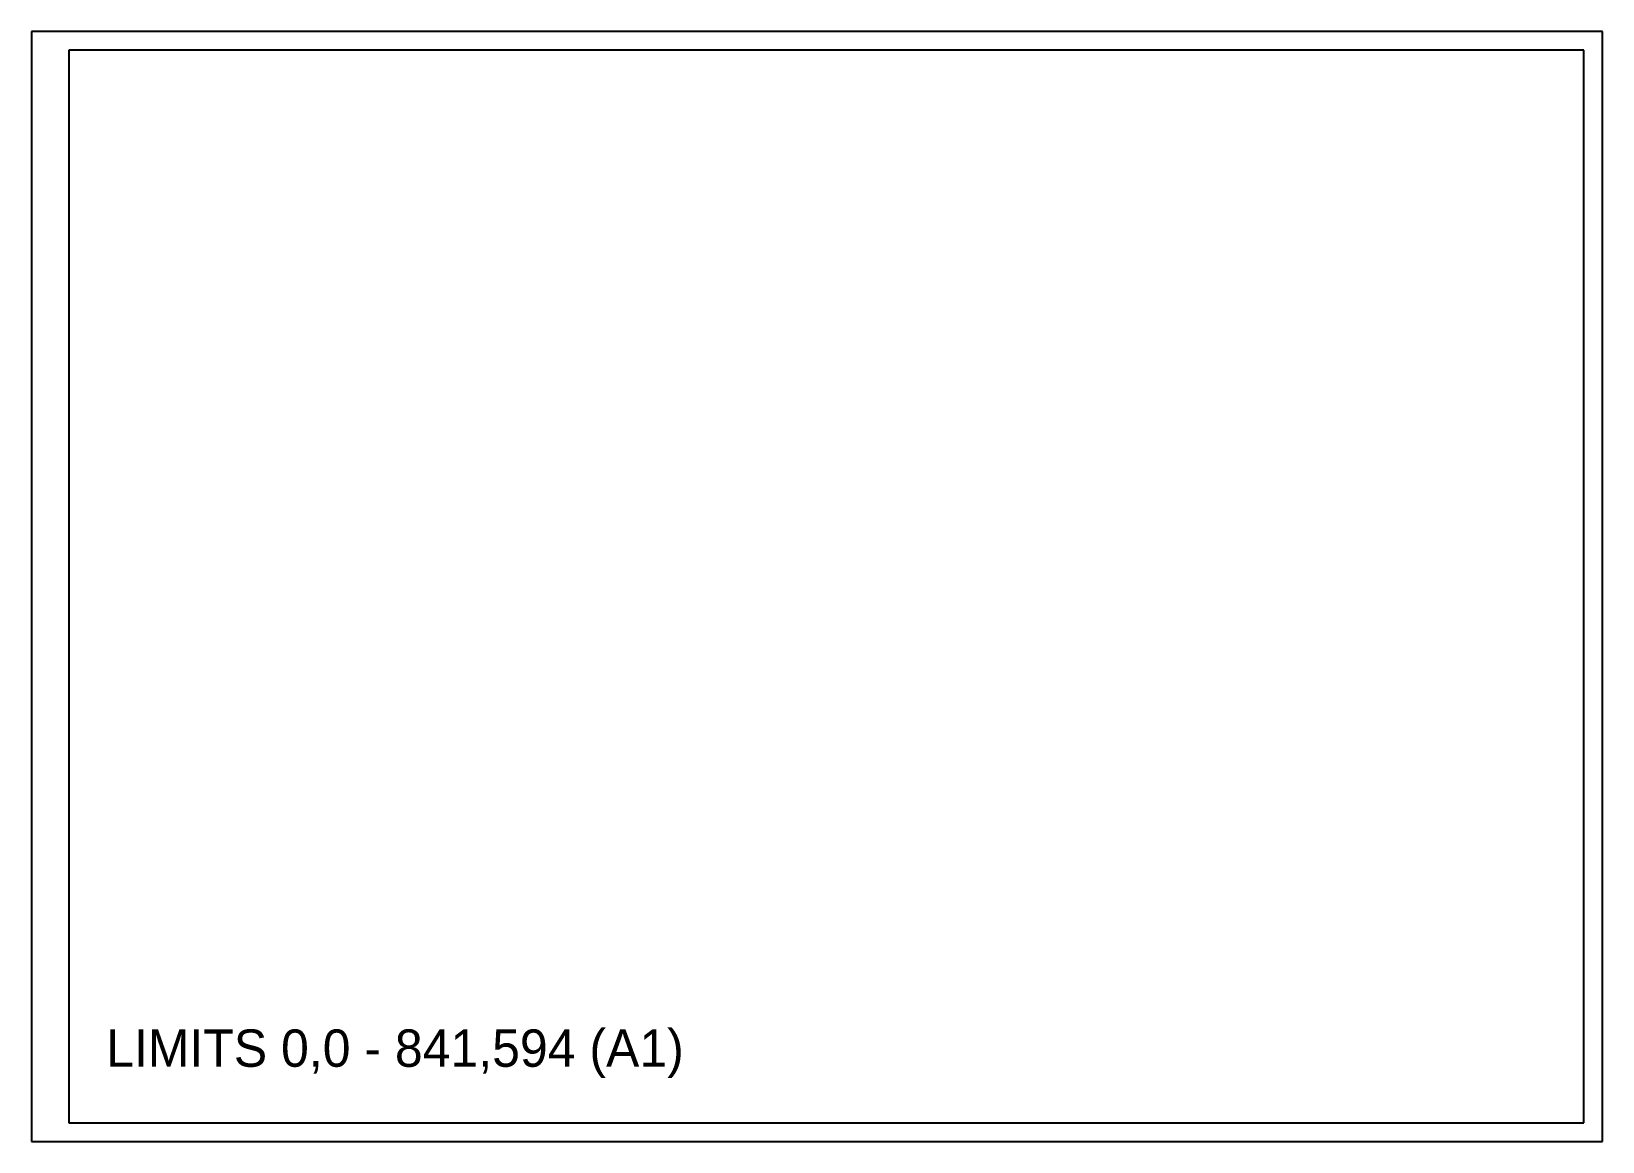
# Model space of a CAD drawing. Extents: x 0 to 4261, y 0 to 3363.
# Drawn here: x 0 to 841, y 0 to 594 of the extents above; entities outside this region: 2.
import ezdxf

# ---------------------------------------------------------------- set-up
doc = ezdxf.new("R2010")
doc.units = 0

msp = doc.modelspace()

# ---------------------------------------------------------------- linework, layer by layer
at = {"layer": 'FAR', "color": 3}
msp.add_circle((4000, 3000), 200, dxfattribs=at)
at = {"layer": 'FRAME', "color": 1}
for p, q in [((841, 594), (0, 594)), ((0, 594), (0, 0)), ((841, 0), (841, 594)), ((0, 0), (841, 0))]:
    msp.add_line(p, q, dxfattribs=at)
at = {"layer": 'FRAME'}
for p, q in [((831, 584), (20, 584)), ((20, 584), (20, 10)), ((831, 10), (831, 584)), ((20, 10), (831, 10))]:
    msp.add_line(p, q, dxfattribs=at)

# ---------------------------------------------------------------- texts
msp.add_text('LIMITS 0,0 - 841,594 (A1)', height=20).set_placement((40, 40))
at = {"layer": 'FAR'}
msp.add_text('outside limits', height=60, dxfattribs=at).set_placement((3800, 3300))

doc.saveas('drawing.dxf')
